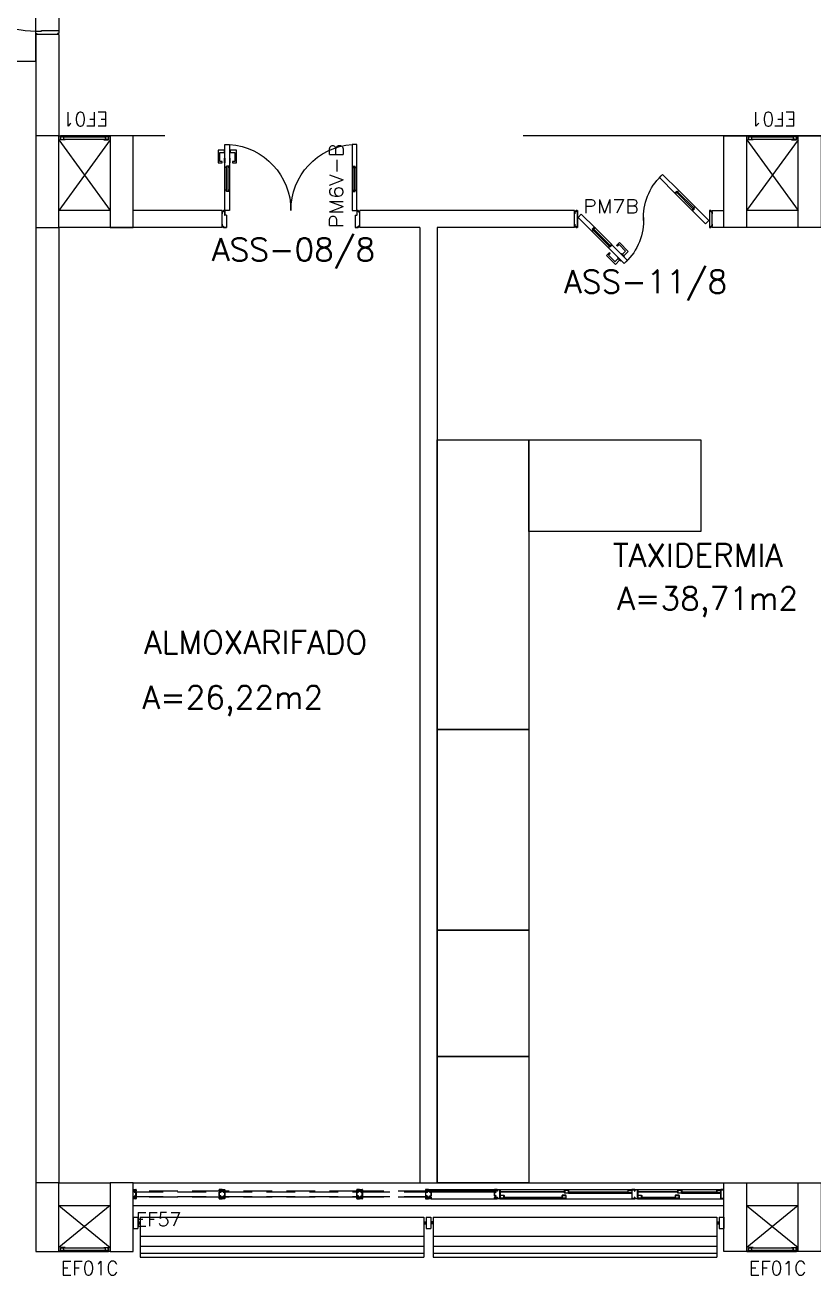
# Model space of a CAD drawing. Header units: millimetres. Extents: x 2046 to 2564, y 885 to 1120.
# Drawn here: x 2228.77 to 2235.64, y 921.45 to 932.34 of the extents above; entities that cross this region are included whole.
import ezdxf

# ---------------------------------------------------------------- set-up
doc = ezdxf.new("R2010")
doc.units = ezdxf.units.MM
doc.header["$LTSCALE"] = 10
doc.linetypes.add('DASHDOT2', pattern=[0.5, 0.25, -0.125, 0, -0.125])
doc.linetypes.add('HIDDEN', pattern=[0.375, 0.25, -0.125])
for name, color, linetype in [('AR-ALV', 2, 'Continuous'), ('AR-BANCADAS', 1, 'Continuous'), ('AR-BRISES', 2, 'Continuous'), ('AR-CORRIMAO-V', 52, 'Continuous'), ('AR-DASH', 1, 'DASHDOT2'), ('AR-ESCADA', 2, 'Continuous'), ('AR-ESQ', 1, 'Continuous'), ('AR-ESTC', 3, 'Continuous'), ('AR-PEITORIL', 1, 'Continuous'), ('AR-PF-maçaneta', 1, 'Continuous'), ('AR-PF-mov', 1, 'Continuous'), ('AR-PF-pm1', 2, 'Continuous'), ('AR-PF-soleira', 1, 'Continuous'), ('AR-PISO', 1, 'Continuous'), ('AR-PORTA', 1, 'Continuous'), ('AR-PROJ', 1, 'HIDDEN'), ('AR-SHAFT', 1, 'Continuous'), ('BC- VISTA', 1, 'Continuous'), ('BR-LINHAS', 1, 'Continuous'), ('BR-MONTANTE', 242, 'Continuous'), ('BR-PAINEL', 1, 'Continuous'), ('BR-SUPORTE', 1, 'Continuous'), ('DT-ESQ-CHAPA DOBRADA-V', 2, 'Continuous'), ('DT-ESQ-MARCO-V', 1, 'Continuous'), ('DT-ESQ-PERFIL CADEIRA-C', 2, 'Continuous'), ('DT-ESQ-PERFIL CADEIRA-V', 1, 'Continuous'), ('DT-ESQ-PERFIL U-C', 2, 'Continuous'), ('DT-ESQ-PERFIL U-V', 1, 'Continuous'), ('DT-ESQ-VENEZIANA-C', 1, 'Continuous'), ('DT-ESQ-VENEZIANA-V', 1, 'Continuous'), ('DT-ESQ-VIDRO-C', 2, 'Continuous'), ('DT-ESQ-VIDRO-PROJ', 1, 'HIDDEN'), ('DT-TXTESQ', 2, 'Continuous'), ('DT-TXTMOD', 1, 'Continuous'), ('ENDEREÇO', 2, 'Continuous'), ('maçaneta', 1, 'Continuous'), ('mov', 1, 'Continuous'), ('PM-PERFIL U-C', 2, 'Continuous'), ('PM-TXT', 2, 'Continuous'), ('PM-VIDRO', 2, 'Continuous'), ('pm1', 2, 'Continuous'), ('pm2', 1, 'Continuous'), ('TEXTO', 2, 'Continuous'), ('Área', 2, 'Continuous')]:
    doc.layers.add(name, color=color, linetype=linetype)
doc.styles.add('S10', font='simplex.shx', dxfattribs={"height": 0.1})
doc.styles.add('S12', font='simplex.shx', dxfattribs={"width": 1.1, "height": 0.12})
doc.styles.add('UNB-100', font='simplex.shx', dxfattribs={"height": 0.2})
doc.styles.add('UNB1-100', font='simplex.shx', dxfattribs={"height": 0.2})

# ---------------------------------------------------------------- blocks, each defined once
blk = doc.blocks.new('ES-2P-1PAV-E')
for q in [(-2.95, -0.975), (-2.75, -1.575)]:
    blk.add_line((-2.75, -0.975), q)
at = {"layer": 'AR-CORRIMAO-V'}
for p, q in [((-6.35, -0.775), (-6.35, -2.018)), ((-6.3, -0.775), (-6.3, -2.048)), ((-4.8, -0.9), (-4.8, -0.775)), ((-4.8, -2.855), (-4.8, -0.9))]:
    blk.add_line(p, q, dxfattribs=at)
for centre in [(-6.325, -0.775), (-4.775, -0.775)]:
    blk.add_arc(centre, 0.025, 0, 180, dxfattribs=at)
at = {"layer": 'AR-DASH'}
for p, q in [((-5.578, -2.47), (-6.569, -1.89)), ((-5.578, -2.418), (-5.578, -2.47)), ((-5.462, -2.596), (-5.578, -2.418)), ((-4.649, -2.931), (-5.48, -2.516)), ((-5.48, -2.516), (-5.462, -2.596))]:
    blk.add_line(p, q, dxfattribs=at)
at = {"layer": 'AR-ESTC'}
for p, q in [((-2.75, -1.575), (-2.95, -1.575)), ((-4.75, -3.9), (-4.55, -3.9))]:
    blk.add_line(p, q, dxfattribs=at)
for points in [[(-4.55, -1.35), (-4.55, -1.32), (-4.55, -0.775), (-4.75, -0.775), (-4.75, -1.32), (-4.75, -1.35), (-4.75, -3.9), (-4.55, -3.9)], [(-2.75, -0.975), (-2.95, -0.975), (-2.95, -1.575), (-2.75, -1.575)]]:
    blk.add_lwpolyline(points, close=True, dxfattribs=at)
at = {"layer": 'AR-PISO'}
for p, q in [((-6.35, 0.775), (0, 0.775)), ((-6.35, 0.775), (-6.35, -0.775)), ((0, -0.775), (0, 0.775)), ((-4.55, -0.775), (0, -0.775)), ((-4.8, -0.9), (-6.3, -0.9)), ((-4.8, -1.2), (-6.3, -1.2)), ((-4.8, -1.5), (-6.3, -1.5)), ((-4.8, -1.8), (-6.3, -1.8)), ((-4.8, -2.1), (-6.21, -2.1)), ((-4.8, -2.4), (-5.697, -2.4)), ((-4.8, -2.7), (-5.111, -2.7))]:
    blk.add_line(p, q, dxfattribs=at)
at = {"layer": 'AR-PROJ'}
for p, q in [((-4.5, -3.9), (-4.5, -0.775)), ((-3, -0.775), (-3, -5.55)), ((-2.95, -0.775), (-2.95, -5.6)), ((-4.5, -0.9), (-3, -0.9)), ((-4.5, -1.2), (-3, -1.2)), ((-4.5, -1.5), (-3, -1.5)), ((-4.5, -1.8), (-3, -1.8)), ((-6.35, -2.018), (-6.35, -5.6)), ((-6.3, -2.048), (-6.3, -5.55)), ((-6.21, -2.1), (-6.3, -2.1)), ((-4.5, -2.1), (-3, -2.1)), ((-5.697, -2.4), (-6.3, -2.4)), ((-4.5, -2.4), (-3, -2.4)), ((-5.111, -2.7), (-6.3, -2.7)), ((-4.5, -2.7), (-3, -2.7)), ((-4.8, -3.9), (-4.8, -2.855)), ((-4.8, -3), (-6.3, -3)), ((-4.5, -3), (-3, -3)), ((-4.8, -3.3), (-6.3, -3.3)), ((-4.5, -3.3), (-3, -3.3)), ((-4.8, -3.6), (-6.3, -3.6)), ((-4.5, -3.6), (-3, -3.6)), ((-4.8, -3.9), (-6.3, -3.9)), ((-4.8, -3.9), (-4.8, -4.025)), ((-4.75, -3.9), (-4.75, -4.025)), ((-4.55, -3.9), (-4.55, -4.025)), ((-4.5, -3.9), (-4.5, -4.025)), ((-4.5, -3.9), (-3, -3.9)), ((-6.3, -5.55), (-3, -5.55)), ((-6.35, -5.6), (-2.95, -5.6))]:
    blk.add_line(p, q, dxfattribs=at)
for centre in [(-4.775, -4.025), (-4.525, -4.025)]:
    blk.add_arc(centre, 0.025, 180, 0, dxfattribs=at)
blk = doc.blocks.new('pcf-alv-01p-dir')
at = {"layer": 'AR-PF-maçaneta'}
blk.add_line((0.83, 0.342), (0.83, 0.957), dxfattribs=at)
for points in [[(0.83, 0.357), (0.87, 0.357), (0.87, 0.342), (0.81, 0.342), (0.81, 0.957), (0.87, 0.957), (0.87, 0.942), (0.83, 0.942)], [(0.87, 0.957), (0.855, 0.957), (0.855, 0.962), (0.865, 0.967), (0.88, 0.967), (0.88, 0.932), (0.865, 0.932), (0.855, 0.937), (0.855, 0.942), (0.87, 0.942)], [(0.87, 0.342), (0.855, 0.342), (0.855, 0.337), (0.865, 0.332), (0.88, 0.332), (0.88, 0.367), (0.865, 0.367), (0.855, 0.362), (0.855, 0.357), (0.87, 0.357)]]:
    blk.add_lwpolyline(points, dxfattribs=at)
at = {"layer": 'AR-PF-mov'}
blk.add_arc((0.93, 0.2), 0.9, 90, 180, dxfattribs=at)
at = {"layer": 'AR-PF-pm1'}
for p, q in [((0, 0.01), (0, 0.19)), ((0.01, 0.19), (0, 0.19)), ((0.01, 0.2), (0.03, 0.2)), ((0.01, 0.2), (0.01, 0.19)), ((0.03, 0.2), (0.03, 0.15)), ((0.03, 0.15), (0.035, 0.15)), ((0.035, 0.15), (0.035, 0)), ((0.93, 0.15), (0.925, 0.15)), ((0.925, 0.15), (0.925, 0)), ((0.95, 0.2), (0.93, 0.2)), ((0.93, 0.2), (0.93, 0.15)), ((0.95, 0.2), (0.95, 0.19)), ((0.95, 0.19), (0.96, 0.19)), ((0.96, 0.01), (0.96, 0.19)), ((0.01, 0.01), (0, 0.01)), ((0.01, 0), (0.01, 0.01)), ((0.035, 0), (0.01, 0)), ((0.925, 0), (0.95, 0)), ((0.95, 0), (0.95, 0.01)), ((0.95, 0.01), (0.96, 0.01))]:
    blk.add_line(p, q, dxfattribs=at)
blk.add_lwpolyline([(0.925, 0.2), (0.93, 0.2), (0.93, 1.1), (0.88, 1.1), (0.88, 0.2)], dxfattribs=at)
at = {"layer": 'AR-PF-soleira'}
blk.add_line((0.925, 0), (0.035, 0), dxfattribs=at)
at = {"layer": 'PM-TXT', "style": 'S12', "width": 1.1}
blk.add_attdef('PF', (0.219, 0.685), '', height=0.12, dxfattribs=at)
at = {"layer": 'PM-TXT', "style": 'S12', "width": 1.1, "flags": 1}
for tag, p in [('LARGURA', (0.219, 0.485)), ('ALVENARIA-GESSO', (0.219, 0.285)), ('VISOR', (0.219, 0.085)), ('FERRAGEM', (0.219, -0.115))]:
    blk.add_attdef(tag, p, '', height=0.12, dxfattribs=at)
blk = doc.blocks.new('BR-MODULO1')
at = {"layer": 'BR-LINHAS'}
for p, q in [((0.06, -0.265), (2.535, -0.265)), ((2.615, -0.265), (5.09, -0.265)), ((0.06, -0.352), (2.535, -0.352)), ((0.06, -0.415), (2.535, -0.415)), ((2.615, -0.352), (5.09, -0.352)), ((2.615, -0.415), (5.09, -0.415))]:
    blk.add_line(p, q, dxfattribs=at)
at = {"layer": 'BR-MONTANTE'}
for p, q in [((0, -0.1), (0, -0.2)), ((0, -0.1), (0.04, -0.1)), ((0.04, -0.1), (0.04, -0.2)), ((2.555, -0.1), (2.595, -0.1)), ((2.555, -0.1), (2.555, -0.2)), ((2.595, -0.1), (2.595, -0.2)), ((5.11, -0.1), (5.11, -0.2)), ((5.11, -0.1), (5.15, -0.1)), ((5.15, -0.1), (5.15, -0.2)), ((0, -0.2), (0.04, -0.2)), ((2.555, -0.2), (2.595, -0.2)), ((5.11, -0.2), (5.15, -0.2))]:
    blk.add_line(p, q, dxfattribs=at)
at = {"layer": 'BR-PAINEL'}
for p, q in [((0.06, -0.1), (2.535, -0.1)), ((0.06, -0.1), (0.06, -0.45)), ((2.535, -0.1), (2.535, -0.45)), ((2.615, -0.1), (2.615, -0.45)), ((2.615, -0.1), (5.09, -0.1)), ((5.09, -0.1), (5.09, -0.45)), ((0.06, -0.45), (2.535, -0.45)), ((2.615, -0.45), (5.09, -0.45))]:
    blk.add_line(p, q, dxfattribs=at)
at = {"layer": 'BR-SUPORTE'}
for p, q in [((0.04, -0.14), (0.06, -0.14)), ((0.04, -0.16), (0.06, -0.16)), ((0.05, -0.14), (0.05, -0.16)), ((2.535, -0.14), (2.555, -0.14)), ((2.535, -0.16), (2.555, -0.16)), ((2.545, -0.14), (2.545, -0.16)), ((2.615, -0.14), (2.595, -0.14)), ((2.615, -0.16), (2.595, -0.16)), ((2.605, -0.14), (2.605, -0.16)), ((5.09, -0.14), (5.11, -0.14)), ((5.09, -0.16), (5.11, -0.16)), ((5.1, -0.14), (5.1, -0.16))]:
    blk.add_line(p, q, dxfattribs=at)
blk = doc.blocks.new('BCL14')
at = {"layer": 'BC- VISTA'}
blk.add_lwpolyline([(0.8, 0), (0.8, -1.5), (0, -1.5), (0, 0)], close=True, dxfattribs=at)
blk = doc.blocks.new('BCP19')
at = {"layer": 'BC- VISTA'}
blk.add_lwpolyline([(0.8, 0), (0.8, -2.525), (0, -2.525), (0, 0)], close=True, dxfattribs=at)
blk = doc.blocks.new('BCP16')
at = {"layer": 'BC- VISTA'}
blk.add_lwpolyline([(0.8, 0), (0.8, -1.75), (0, -1.75), (0, 0)], close=True, dxfattribs=at)
blk = doc.blocks.new('BCP08')
at = {"layer": 'BC- VISTA'}
blk.add_lwpolyline([(0.8, 0), (0.8, -1.1), (0, -1.1), (0, 0)], close=True, dxfattribs=at)
blk = doc.blocks.new('EF57-P')
at = {"layer": 'DT-ESQ-CHAPA DOBRADA-V', "ltscale": 0.1}
for p, q in [((3.2, -0.077), (3.761, -0.077)), ((3.2, -0.08), (3.761, -0.08)), ((4.4, -0.077), (4.749, -0.077)), ((4.4, -0.08), (4.749, -0.08))]:
    blk.add_line(p, q, dxfattribs=at)
at = {"layer": 'DT-ESQ-MARCO-V', "ltscale": 0.1}
for p, q in [((2.598, -0.06), (3.151, -0.06)), ((2.598, -0.14), (3.151, -0.14))]:
    blk.add_line(p, q, dxfattribs=at)
at = {"layer": 'DT-ESQ-PERFIL CADEIRA-C', "ltscale": 0.1}
for p, q in [((3.763, -0.088), (3.81, -0.088)), ((4.35, -0.088), (4.301, -0.088)), ((4.751, -0.088), (4.797, -0.088)), ((5.125, -0.088), (5.076, -0.088)), ((3.2, -0.134), (3.248, -0.134)), ((3.773, -0.134), (3.726, -0.134)), ((4.4, -0.134), (4.448, -0.134)), ((4.76, -0.134), (4.714, -0.134))]:
    blk.add_line(p, q, dxfattribs=at)
for points in [[(3.81, -0.087, -1), (3.81, -0.09), (3.763, -0.09, -0.414214), (3.761, -0.088), (3.761, -0.067, -0.414214), (3.763, -0.065), (3.795, -0.065, -0.414214), (3.796, -0.067), (3.796, -0.087)], [(3.796, -0.088, -0.198913), (3.795, -0.088, -0.198913), (3.795, -0.087), (3.795, -0.067, 0.414214), (3.794, -0.067), (3.763, -0.067, 0.414214), (3.763, -0.067), (3.763, -0.088, 0.414214), (3.763, -0.088)], [(4.301, -0.09), (4.35, -0.09), (4.35, -0.088), (4.315, -0.088, 0.198912), (4.316, -0.088, 0.198913), (4.316, -0.087), (4.316, -0.067, -0.414214), (4.317, -0.067), (4.35, -0.067), (4.35, -0.065), (4.316, -0.065, 0.414214), (4.315, -0.067), (4.315, -0.078), (4.315, -0.08), (4.315, -0.087), (4.301, -0.087, 1)], [(4.797, -0.087, -1), (4.797, -0.09), (4.751, -0.09, -0.414214), (4.749, -0.088), (4.749, -0.067, -0.414214), (4.751, -0.065), (4.782, -0.065, -0.414214), (4.784, -0.067), (4.784, -0.087)], [(4.784, -0.088, -0.198913), (4.783, -0.088, -0.198913), (4.782, -0.087), (4.782, -0.067, 0.414214), (4.782, -0.067), (4.751, -0.067, 0.414214), (4.75, -0.067), (4.75, -0.088, 0.414214), (4.751, -0.088)], [(5.076, -0.09), (5.125, -0.09), (5.125, -0.088), (5.09, -0.088, 0.198912), (5.091, -0.088, 0.198913), (5.091, -0.087), (5.091, -0.067, -0.414214), (5.092, -0.067), (5.125, -0.067), (5.125, -0.065), (5.091, -0.065, 0.414214), (5.09, -0.067), (5.09, -0.078), (5.09, -0.08), (5.09, -0.087), (5.076, -0.087, 1)], [(3.248, -0.135), (3.2, -0.135), (3.2, -0.134), (3.235, -0.134, -0.198912), (3.234, -0.133, -0.198913), (3.233, -0.132), (3.233, -0.112, 0.414214), (3.233, -0.112), (3.2, -0.112), (3.2, -0.11), (3.233, -0.11, -0.414214), (3.235, -0.112), (3.235, -0.124), (3.235, -0.125), (3.235, -0.132), (3.248, -0.132, -1)], [(3.726, -0.132, 1), (3.726, -0.135), (3.773, -0.135, 0.414214), (3.775, -0.133), (3.775, -0.112, 0.414214), (3.773, -0.11), (3.741, -0.11, 0.414214), (3.74, -0.112), (3.74, -0.132)], [(3.74, -0.134, 0.198913), (3.741, -0.133, 0.198913), (3.741, -0.132), (3.741, -0.112, -0.414214), (3.742, -0.112), (3.773, -0.112, -0.414214), (3.773, -0.112), (3.773, -0.133, -0.414214), (3.773, -0.134)], [(4.448, -0.135), (4.4, -0.135), (4.4, -0.134), (4.435, -0.134, -0.198912), (4.434, -0.133, -0.198913), (4.433, -0.132), (4.433, -0.112, 0.414214), (4.433, -0.112), (4.4, -0.112), (4.4, -0.11), (4.433, -0.11, -0.414214), (4.435, -0.112), (4.435, -0.124), (4.435, -0.125), (4.435, -0.132), (4.448, -0.132, -1)], [(4.714, -0.132, 1), (4.714, -0.135), (4.76, -0.135, 0.414214), (4.762, -0.133), (4.762, -0.112, 0.414214), (4.76, -0.11), (4.729, -0.11, 0.414214), (4.727, -0.112), (4.727, -0.132)], [(4.727, -0.134, 0.198913), (4.729, -0.133, 0.198913), (4.729, -0.132), (4.729, -0.112, -0.414214), (4.729, -0.112), (4.76, -0.112, -0.414214), (4.761, -0.112), (4.761, -0.133, -0.414214), (4.76, -0.134)]]:
    blk.add_lwpolyline(points, format="xyb", close=True, dxfattribs=at)
at = {"layer": 'DT-ESQ-PERFIL CADEIRA-V', "ltscale": 0.1}
for p, q in [((3.795, -0.09), (4.301, -0.09)), ((4.782, -0.09), (5.076, -0.09)), ((3.248, -0.135), (3.726, -0.135)), ((4.448, -0.135), (4.714, -0.135))]:
    blk.add_line(p, q, dxfattribs=at)
at = {"layer": 'DT-ESQ-PERFIL U-C', "ltscale": 0.1}
for points in [[(2.6, -0.129), (2.6, -0.139, -0.414214), (2.598, -0.14), (2.576, -0.14, -0.414214), (2.575, -0.139), (2.575, -0.125), (2.576, -0.125), (2.576, -0.138, 0.414214), (2.577, -0.139), (2.598, -0.139, 0.414214), (2.598, -0.138), (2.598, -0.129), (2.585, -0.129, -0.414214), (2.584, -0.127), (2.584, -0.117, -0.414214), (2.585, -0.116), (2.598, -0.116), (2.598, -0.084), (2.585, -0.084, -0.414214), (2.584, -0.083), (2.584, -0.073, -0.414214), (2.585, -0.071), (2.598, -0.071), (2.598, -0.062, 0.414214), (2.598, -0.062), (2.577, -0.062, 0.414214), (2.576, -0.062), (2.576, -0.075), (2.575, -0.075), (2.575, -0.062, -0.414214), (2.576, -0.06), (2.598, -0.06, -0.414214), (2.6, -0.062), (2.6, -0.071, -0.414214), (2.598, -0.073), (2.585, -0.073), (2.585, -0.083), (2.598, -0.083), (2.598, -0.083, -0.414214), (2.6, -0.084), (2.6, -0.116, -0.414214), (2.598, -0.117), (2.598, -0.117), (2.585, -0.117), (2.585, -0.127), (2.598, -0.127, -0.414214)], [(3.15, -0.129), (3.15, -0.139, 0.414214), (3.151, -0.14), (3.173, -0.14, 0.414214), (3.175, -0.139), (3.175, -0.125), (3.173, -0.125), (3.173, -0.138, -0.414214), (3.173, -0.139), (3.152, -0.139, -0.414214), (3.151, -0.138), (3.151, -0.129), (3.164, -0.129, 0.414214), (3.166, -0.127), (3.166, -0.117, 0.414214), (3.164, -0.116), (3.151, -0.116), (3.151, -0.084), (3.164, -0.084, 0.414214), (3.166, -0.083), (3.166, -0.073, 0.414214), (3.164, -0.071), (3.151, -0.071), (3.151, -0.062, -0.414214), (3.152, -0.062), (3.173, -0.062, -0.414214), (3.173, -0.062), (3.173, -0.075), (3.175, -0.075), (3.175, -0.062, 0.414214), (3.173, -0.06), (3.151, -0.06, 0.414214), (3.15, -0.062), (3.15, -0.071, 0.414214), (3.151, -0.073), (3.164, -0.073), (3.164, -0.083), (3.151, -0.083), (3.151, -0.083, 0.414214), (3.15, -0.084), (3.15, -0.116, 0.414214), (3.151, -0.117), (3.151, -0.117), (3.164, -0.117), (3.164, -0.127), (3.151, -0.127, 0.414214)], [(3.175, -0.062, -0.414214), (3.176, -0.06), (3.198, -0.06, -0.414214), (3.2, -0.062), (3.2, -0.139, -0.414214), (3.198, -0.14), (3.176, -0.14, -0.414214), (3.175, -0.139), (3.175, -0.125), (3.176, -0.125), (3.176, -0.138, 0.414214), (3.177, -0.139), (3.198, -0.139, 0.414214), (3.198, -0.138), (3.198, -0.062, 0.414214), (3.198, -0.062), (3.177, -0.062, 0.414214), (3.176, -0.062), (3.176, -0.075), (3.175, -0.075)], [(4.375, -0.062, 0.414214), (4.373, -0.06), (4.351, -0.06, 0.414214), (4.35, -0.062), (4.35, -0.139, 0.414214), (4.351, -0.14), (4.373, -0.14, 0.414214), (4.375, -0.139), (4.375, -0.125), (4.373, -0.125), (4.373, -0.138, -0.414214), (4.373, -0.139), (4.352, -0.139, -0.414214), (4.351, -0.138), (4.351, -0.062, -0.414214), (4.352, -0.062), (4.373, -0.062, -0.414214), (4.373, -0.062), (4.373, -0.075), (4.375, -0.075)], [(4.375, -0.062, -0.414214), (4.376, -0.06), (4.398, -0.06, -0.414214), (4.4, -0.062), (4.4, -0.139, -0.414214), (4.398, -0.14), (4.376, -0.14, -0.414214), (4.375, -0.139), (4.375, -0.125), (4.376, -0.125), (4.376, -0.138, 0.414214), (4.377, -0.139), (4.398, -0.139, 0.414214), (4.398, -0.138), (4.398, -0.062, 0.414214), (4.398, -0.062), (4.377, -0.062, 0.414214), (4.376, -0.062), (4.376, -0.075), (4.375, -0.075)], [(5.15, -0.062, 0.414214), (5.148, -0.06), (5.126, -0.06, 0.414214), (5.125, -0.062), (5.125, -0.139, 0.414214), (5.126, -0.14), (5.148, -0.14, 0.414214), (5.15, -0.139), (5.15, -0.125), (5.148, -0.125), (5.148, -0.138, -0.414214), (5.148, -0.139), (5.127, -0.139, -0.414214), (5.126, -0.138), (5.126, -0.062, -0.414214), (5.127, -0.062), (5.148, -0.062, -0.414214), (5.148, -0.062), (5.148, -0.075), (5.15, -0.075)]]:
    blk.add_lwpolyline(points, format="xyb", close=True, dxfattribs=at)
at = {"layer": 'DT-ESQ-PERFIL U-V', "ltscale": 0.1}
for p, q in [((3.198, -0.06), (4.351, -0.06)), ((4.398, -0.06), (5.126, -0.06)), ((3.198, -0.14), (4.351, -0.14)), ((4.398, -0.14), (5.126, -0.14))]:
    blk.add_line(p, q, dxfattribs=at)
at = {"layer": 'DT-ESQ-VIDRO-C', "ltscale": 0.1}
for points in [[(3.162, -0.081), (3.162, -0.075), (2.587, -0.075), (2.587, -0.081)], [(4.312, -0.085), (4.312, -0.082), (3.799, -0.082), (3.799, -0.085)], [(5.087, -0.085), (5.087, -0.082), (4.786, -0.082), (4.786, -0.085)], [(3.238, -0.13), (3.238, -0.127), (3.737, -0.127), (3.737, -0.13)], [(4.438, -0.13), (4.438, -0.127), (4.724, -0.127), (4.724, -0.13)]]:
    blk.add_lwpolyline(points, close=True, dxfattribs=at)
at = {"layer": 'DT-ESQ-VIDRO-PROJ', "ltscale": 0.1}
for points in [[(0.025, -0.129), (0.025, -0.139, -0.414214), (0.023, -0.14), (0.001, -0.14, -0.414214), (0, -0.139), (0, -0.125), (0.001, -0.125), (0.001, -0.138, 0.414214), (0.002, -0.139), (0.023, -0.139, 0.414214), (0.023, -0.138), (0.023, -0.129), (0.01, -0.129, -0.414214), (0.009, -0.127), (0.009, -0.117, -0.414214), (0.01, -0.116), (0.023, -0.116), (0.023, -0.084), (0.01, -0.084, -0.414214), (0.009, -0.083), (0.009, -0.073, -0.414214), (0.01, -0.071), (0.023, -0.071), (0.023, -0.062, 0.414214), (0.023, -0.062), (0.002, -0.062, 0.414214), (0.001, -0.062), (0.001, -0.075), (0, -0.075), (0, -0.062, -0.414214), (0.001, -0.06), (0.023, -0.06, -0.414214), (0.025, -0.062), (0.025, -0.071, -0.414214), (0.023, -0.073), (0.01, -0.073), (0.01, -0.083), (0.023, -0.083), (0.023, -0.083, -0.414214), (0.025, -0.084), (0.025, -0.116, -0.414214), (0.023, -0.117), (0.023, -0.117), (0.01, -0.117), (0.01, -0.127), (0.023, -0.127, -0.414214)], [(0.75, -0.129), (0.75, -0.139, 0.414214), (0.751, -0.14), (0.773, -0.14, 0.414214), (0.775, -0.139), (0.775, -0.125), (0.773, -0.125), (0.773, -0.138, -0.414214), (0.773, -0.139), (0.752, -0.139, -0.414214), (0.751, -0.138), (0.751, -0.129), (0.765, -0.129, 0.414214), (0.766, -0.127), (0.766, -0.117, 0.414214), (0.765, -0.116), (0.751, -0.116), (0.751, -0.084), (0.765, -0.084, 0.414214), (0.766, -0.083), (0.766, -0.073, 0.414214), (0.765, -0.071), (0.751, -0.071), (0.751, -0.062, -0.414214), (0.752, -0.062), (0.773, -0.062, -0.414214), (0.773, -0.062), (0.773, -0.075), (0.775, -0.075), (0.775, -0.062, 0.414214), (0.773, -0.06), (0.751, -0.06, 0.414214), (0.75, -0.062), (0.75, -0.071, 0.414214), (0.751, -0.073), (0.765, -0.073), (0.765, -0.083), (0.751, -0.083), (0.751, -0.083, 0.414214), (0.75, -0.084), (0.75, -0.116, 0.414214), (0.751, -0.117), (0.751, -0.117), (0.765, -0.117), (0.765, -0.127), (0.751, -0.127, 0.414214)], [(0.8, -0.129), (0.8, -0.139, -0.414214), (0.798, -0.14), (0.776, -0.14, -0.414214), (0.775, -0.139), (0.775, -0.125), (0.776, -0.125), (0.776, -0.138, 0.414214), (0.777, -0.139), (0.798, -0.139, 0.414214), (0.798, -0.138), (0.798, -0.129), (0.785, -0.129, -0.414214), (0.784, -0.127), (0.784, -0.117, -0.414214), (0.785, -0.116), (0.798, -0.116), (0.798, -0.084), (0.785, -0.084, -0.414214), (0.784, -0.083), (0.784, -0.073, -0.414214), (0.785, -0.071), (0.798, -0.071), (0.798, -0.062, 0.414214), (0.798, -0.062), (0.777, -0.062, 0.414214), (0.776, -0.062), (0.776, -0.075), (0.775, -0.075), (0.775, -0.062, -0.414214), (0.776, -0.06), (0.798, -0.06, -0.414214), (0.8, -0.062), (0.8, -0.071, -0.414214), (0.798, -0.073), (0.785, -0.073), (0.785, -0.083), (0.798, -0.083), (0.798, -0.083, -0.414214), (0.8, -0.084), (0.8, -0.116, -0.414214), (0.798, -0.117), (0.798, -0.117), (0.785, -0.117), (0.785, -0.127), (0.798, -0.127, -0.414214)], [(1.95, -0.129), (1.95, -0.139, 0.414214), (1.951, -0.14), (1.973, -0.14, 0.414214), (1.975, -0.139), (1.975, -0.125), (1.973, -0.125), (1.973, -0.138, -0.414214), (1.973, -0.139), (1.952, -0.139, -0.414214), (1.951, -0.138), (1.951, -0.129), (1.965, -0.129, 0.414214), (1.966, -0.127), (1.966, -0.117, 0.414214), (1.965, -0.116), (1.951, -0.116), (1.951, -0.084), (1.965, -0.084, 0.414214), (1.966, -0.083), (1.966, -0.073, 0.414214), (1.965, -0.071), (1.951, -0.071), (1.951, -0.062, -0.414214), (1.952, -0.062), (1.973, -0.062, -0.414214), (1.973, -0.062), (1.973, -0.075), (1.975, -0.075), (1.975, -0.062, 0.414214), (1.973, -0.06), (1.951, -0.06, 0.414214), (1.95, -0.062), (1.95, -0.071, 0.414214), (1.951, -0.073), (1.965, -0.073), (1.965, -0.083), (1.951, -0.083), (1.951, -0.083, 0.414214), (1.95, -0.084), (1.95, -0.116, 0.414214), (1.951, -0.117), (1.951, -0.117), (1.965, -0.117), (1.965, -0.127), (1.951, -0.127, 0.414214)], [(2, -0.129), (2, -0.139, -0.414214), (1.998, -0.14), (1.976, -0.14, -0.414214), (1.975, -0.139), (1.975, -0.125), (1.976, -0.125), (1.976, -0.138, 0.414214), (1.977, -0.139), (1.998, -0.139, 0.414214), (1.998, -0.138), (1.998, -0.129), (1.985, -0.129, -0.414214), (1.984, -0.127), (1.984, -0.117, -0.414214), (1.985, -0.116), (1.998, -0.116), (1.998, -0.084), (1.985, -0.084, -0.414214), (1.984, -0.083), (1.984, -0.073, -0.414214), (1.985, -0.071), (1.998, -0.071), (1.998, -0.062, 0.414214), (1.998, -0.062), (1.977, -0.062, 0.414214), (1.976, -0.062), (1.976, -0.075), (1.975, -0.075), (1.975, -0.062, -0.414214), (1.976, -0.06), (1.998, -0.06, -0.414214), (2, -0.062), (2, -0.071, -0.414214), (1.998, -0.073), (1.985, -0.073), (1.985, -0.083), (1.998, -0.083), (1.998, -0.083, -0.414214), (2, -0.084), (2, -0.116, -0.414214), (1.998, -0.117), (1.998, -0.117), (1.985, -0.117), (1.985, -0.127), (1.998, -0.127, -0.414214)], [(2.55, -0.129), (2.55, -0.139, 0.414214), (2.551, -0.14), (2.573, -0.14, 0.414214), (2.575, -0.139), (2.575, -0.125), (2.573, -0.125), (2.573, -0.138, -0.414214), (2.573, -0.139), (2.552, -0.139, -0.414214), (2.551, -0.138), (2.551, -0.129), (2.564, -0.129, 0.414214), (2.566, -0.127), (2.566, -0.117, 0.414214), (2.564, -0.116), (2.551, -0.116), (2.551, -0.084), (2.564, -0.084, 0.414214), (2.566, -0.083), (2.566, -0.073, 0.414214), (2.564, -0.071), (2.551, -0.071), (2.551, -0.062, -0.414214), (2.552, -0.062), (2.573, -0.062, -0.414214), (2.573, -0.062), (2.573, -0.075), (2.575, -0.075), (2.575, -0.062, 0.414214), (2.573, -0.06), (2.551, -0.06, 0.414214), (2.55, -0.062), (2.55, -0.071, 0.414214), (2.551, -0.073), (2.564, -0.073), (2.564, -0.083), (2.551, -0.083), (2.551, -0.083, 0.414214), (2.55, -0.084), (2.55, -0.116, 0.414214), (2.551, -0.117), (2.551, -0.117), (2.564, -0.117), (2.564, -0.127), (2.551, -0.127, 0.414214)]]:
    blk.add_lwpolyline(points, format="xyb", close=True, dxfattribs=at)
for points in [[(0.763, -0.081), (0.763, -0.075), (0.012, -0.075), (0.012, -0.081)], [(1.963, -0.081), (1.963, -0.075), (0.787, -0.075), (0.787, -0.081)], [(2.562, -0.081), (2.562, -0.075), (1.987, -0.075), (1.987, -0.081)], [(0.763, -0.119), (0.763, -0.125), (0.012, -0.125), (0.012, -0.119)], [(1.963, -0.119), (1.963, -0.125), (0.787, -0.125), (0.787, -0.119)], [(2.562, -0.119), (2.562, -0.125), (1.987, -0.125), (1.987, -0.119)]]:
    blk.add_lwpolyline(points, close=True, dxfattribs=at)
at = {"layer": 'DT-TXTESQ', "ltscale": 0.1, "style": 'S12'}
blk.add_text('EF57', height=0.12, dxfattribs=at).set_placement((0.023, -0.38))
at = {"layer": 'DT-TXTMOD', "ltscale": 0.1, "style": 'S10', "flags": 3}
for tag, p in [('M01', (0.025, -0.28)), ('M02', (0.325, -0.28)), ('M03', (0.627, -0.28)), ('M04', (0.929, -0.28)), ('M05', (1.231, -0.28)), ('M06', (1.532, -0.28)), ('M07', (1.834, -0.28)), ('M08', (2.136, -0.28)), ('M09', (2.438, -0.28)), ('M10', (2.739, -0.28)), ('M11', (3.041, -0.28)), ('M12', (3.343, -0.28)), ('M13', (3.645, -0.28)), ('M14', (3.946, -0.28)), ('M15', (4.248, -0.28)), ('M16', (4.55, -0.28)), ('M17', (4.852, -0.28))]:
    blk.add_attdef(tag, p, '', height=0.1, dxfattribs=at)
blk = doc.blocks.new('EF01-P')
at = {"layer": 'DT-ESQ-PERFIL CADEIRA-C', "ltscale": 0.1}
for points in [[(0.01, 0.002), (0.01, 0.003), (0.002, 0.003, 1), (0.002, 0), (0.015, 0, 0.414214), (0.016, 0.002), (0.016, 0.033), (0.043, 0.033)], [(0.043, 0.006), (0.018, 0.006), (0.018, 0.016), (0.016, 0.016), (0.016, 0.006, 0.414214), (0.018, 0.005), (0.043, 0.005), (0.056, 0.005, 1), (0.056, 0.008), (0.043, 0.008), (0.043, 0.02), (0.043, 0.032), (0.056, 0.032, 1), (0.056, 0.035), (0.043, 0.035), (0.016, 0.035, 0.414214), (0.015, 0.033), (0.015, 0.002), (0.002, 0.002)], [(0.041, 0.02), (0.041, 0.032, -0.414214), (0.043, 0.033), (0.056, 0.033)], [(0.041, 0.02), (0.041, 0.008, 0.414214), (0.043, 0.006), (0.056, 0.006)], [(0.407, 0.006), (0.432, 0.006), (0.432, 0.016), (0.433, 0.016), (0.433, 0.006, -0.414214), (0.432, 0.005), (0.407, 0.005), (0.394, 0.005, -1), (0.394, 0.008), (0.407, 0.008), (0.407, 0.02), (0.407, 0.032), (0.394, 0.032, -1), (0.394, 0.035), (0.407, 0.035), (0.433, 0.035, -0.414214), (0.435, 0.033), (0.435, 0.002), (0.448, 0.002)], [(0.408, 0.02), (0.408, 0.032, 0.414214), (0.407, 0.033), (0.394, 0.033)], [(0.408, 0.02), (0.408, 0.008, -0.414214), (0.407, 0.006), (0.394, 0.006)], [(0.44, 0.002), (0.44, 0.003), (0.448, 0.003, -1), (0.448, 0), (0.435, 0, -0.414214), (0.433, 0.002), (0.433, 0.033), (0.407, 0.033)]]:
    blk.add_lwpolyline(points, format="xyb", dxfattribs=at)
at = {"layer": 'DT-ESQ-PERFIL CADEIRA-V', "ltscale": 0.1}
blk.add_line((0.015, 0), (0.435, 0), dxfattribs=at)
at = {"layer": 'DT-ESQ-VENEZIANA-C', "ltscale": 0.1}
for p, q in [((0.043, 0.011), (0.407, 0.011)), ((0.043, 0.009), (0.407, 0.009))]:
    blk.add_line(p, q, dxfattribs=at)
at = {"layer": 'DT-ESQ-VENEZIANA-V', "ltscale": 0.1}
blk.add_line((0.043, 0.031), (0.407, 0.031), dxfattribs=at)
at = {"layer": 'DT-TXTESQ', "ltscale": 0.1, "style": 'S12'}
blk.add_text('EF01', height=0.12, dxfattribs=at).set_placement((0.019, -0.205))
at = {"layer": 'DT-TXTMOD', "ltscale": 0.1, "style": 'S10', "flags": 3}
blk.add_attdef('EF01', (0.021, -0.14), '', height=0.1, dxfattribs=at)
blk = doc.blocks.new('PM7B')
at = {"layer": 'maçaneta'}
for points in [[(0.732, -0.208), (0.771, -0.247), (0.785, -0.233), (0.758, -0.206, -0.414214), (0.758, -0.204), (0.813, -0.148), (0.827, -0.162), (0.834, -0.155), (0.81, -0.13)], [(0.806, -0.282), (0.845, -0.321), (0.923, -0.243), (0.898, -0.219), (0.891, -0.226), (0.905, -0.24), (0.849, -0.295, -0.414214), (0.847, -0.295), (0.82, -0.268)], [(0.845, -0.321), (0.806, -0.282), (0.82, -0.268), (0.847, -0.295, 0.414214), (0.849, -0.295), (0.905, -0.24), (0.891, -0.226), (0.898, -0.219), (0.923, -0.243)]]:
    blk.add_lwpolyline(points, format="xyb", close=True, dxfattribs=at)
for points in [[(0.792, -0.226), (0.764, -0.254), (0.767, -0.258), (0.795, -0.229)], [(0.792, -0.226), (0.764, -0.254), (0.767, -0.258), (0.795, -0.229)], [(0.827, -0.261), (0.799, -0.289), (0.795, -0.286), (0.824, -0.258)], [(0.827, -0.261), (0.799, -0.289), (0.795, -0.286), (0.824, -0.258)]]:
    blk.add_lwpolyline(points, close=True, dxfattribs=at)
at = {"layer": 'mov'}
for centre, start, end in [((0.099, 0.089), 356.8029, 46.3992), ((1.101, 0.061), 176.8029, 226.3992)]:
    blk.add_arc(centre, 0.501, start, end, dxfattribs=at)
at = {"layer": 'PM-PERFIL U-C'}
for p, q in [((0, 0.12), (0, 0.139)), ((0.002, 0.12), (0, 0.12)), ((0.001, 0.14), (0.01, 0.14)), ((0.01, 0.138), (0.002, 0.138)), ((0.002, 0.138), (0.002, 0.12)), ((0.01, 0.14), (0.01, 0.149)), ((0.011, 0.15), (0.023, 0.15)), ((0.023, 0.148), (0.012, 0.148)), ((0.012, 0.148), (0.012, 0.14)), ((0.023, 0.148), (0.023, 0.002)), ((0.025, 0.149), (0.025, 0.001)), ((1.175, 0.149), (1.175, 0.001)), ((1.188, 0.15), (1.176, 0.15)), ((1.177, 0.148), (1.188, 0.148)), ((1.177, 0.148), (1.177, 0.002)), ((1.188, 0.148), (1.188, 0.14)), ((1.189, 0.138), (1.198, 0.138)), ((1.19, 0.14), (1.19, 0.149)), ((1.198, 0.14), (1.19, 0.14)), ((1.198, 0.138), (1.198, 0.12)), ((1.198, 0.12), (1.2, 0.12)), ((1.2, 0.12), (1.2, 0.139)), ((0, 0.011), (0, 0.03)), ((0, 0.03), (0.002, 0.03)), ((0.01, 0.01), (0.001, 0.01)), ((0.002, 0.03), (0.002, 0.012)), ((0.002, 0.012), (0.01, 0.012)), ((0.01, 0.001), (0.01, 0.01)), ((0.023, 0), (0.011, 0)), ((0.012, 0.01), (0.012, 0.002)), ((0.012, 0.002), (0.023, 0.002)), ((1.188, 0.002), (1.177, 0.002)), ((1.176, 0), (1.188, 0)), ((1.188, 0.01), (1.188, 0.002)), ((1.198, 0.012), (1.189, 0.012)), ((1.19, 0.01), (1.198, 0.01)), ((1.19, 0.001), (1.19, 0.01)), ((1.198, 0.03), (1.198, 0.012)), ((1.2, 0.03), (1.198, 0.03)), ((1.2, 0.011), (1.2, 0.03))]:
    blk.add_line(p, q, dxfattribs=at)
for centre, start, end in [((0.001, 0.139), 90, 180), ((0.011, 0.149), 90, 180), ((0.01, 0.14), 270, 0), ((0.023, 0.149), 0, 90), ((1.176, 0.149), 90, 180), ((1.188, 0.149), 0, 90), ((1.189, 0.14), 180, 270), ((1.198, 0.139), 0, 90), ((0.001, 0.011), 180, 270), ((0.01, 0.01), 0, 90), ((0.011, 0.001), 180, 270), ((0.023, 0.001), 269.9386, 0), ((1.176, 0.001), 180, 270.0614), ((1.189, 0.01), 90, 180), ((1.188, 0.001), 270, 0), ((1.198, 0.011), 270, 0)]:
    blk.add_arc(centre, 0.0015, start, end, dxfattribs=at)
at = {"layer": 'PM-VIDRO'}
for p, q in [((0.161, 0.171), (0.302, 0.312)), ((0.309, 0.305), (0.168, 0.164)), ((0.891, -0.155), (1.032, -0.014)), ((1.039, -0.021), (0.898, -0.162))]:
    blk.add_line(p, q, dxfattribs=at)
at = {"layer": 'pm1'}
for p, q in [((0.302, 0.312), (0.291, 0.323)), ((0.302, 0.312), (0.309, 0.319)), ((0.327, 0.302), (0.309, 0.319)), ((0.316, 0.312), (0.309, 0.305)), ((0.32, 0.294), (0.309, 0.305)), ((0.327, 0.302), (0.32, 0.294)), ((0.03, 0.061), (0.15, 0.181)), ((0.178, 0.153), (0.058, 0.033)), ((0.15, 0.181), (0.161, 0.171)), ((0.154, 0.164), (0.161, 0.171)), ((0.171, 0.146), (0.154, 0.164)), ((0.168, 0.164), (0.161, 0.157)), ((0.168, 0.164), (0.178, 0.153)), ((0.178, 0.153), (0.171, 0.146)), ((0.058, 0.033), (0.03, 0.061)), ((1.022, -0.003), (1.029, 0.004)), ((1.029, 0.004), (1.046, -0.014)), ((1.032, -0.014), (1.039, -0.007)), ((1.046, -0.014), (1.039, -0.021)), ((0.873, -0.152), (0.88, -0.144)), ((0.873, -0.152), (0.891, -0.169)), ((0.88, -0.144), (0.891, -0.155)), ((0.884, -0.162), (0.891, -0.155)), ((0.898, -0.162), (0.891, -0.169)), ((0.898, -0.162), (0.909, -0.173))]:
    blk.add_line(p, q, dxfattribs=at)
for points in [[(0.291, 0.323), (0.433, 0.464), (0.461, 0.436), (0.32, 0.294)], [(1.032, -0.014), (1.022, -0.003), (1.142, 0.117), (1.17, 0.089), (1.05, -0.031), (1.039, -0.021)], [(0.909, -0.173), (0.767, -0.314), (0.739, -0.286), (0.873, -0.152)]]:
    blk.add_lwpolyline(points, dxfattribs=at)
at = {"layer": 'pm2'}
for p, q in [((0.15, 0.181), (0.291, 0.323)), ((0.32, 0.294), (0.178, 0.153)), ((0.88, -0.144), (1.022, -0.003)), ((1.05, -0.031), (0.909, -0.173))]:
    blk.add_line(p, q, dxfattribs=at)
at = {"layer": 'PM-TXT', "style": 'S12', "width": 1.1}
blk.add_attdef('PM', (0.149, -0.008), '', height=0.12, dxfattribs=at)
blk = doc.blocks.new('marco-d')
at = {"layer": 'DT-ESQ-PERFIL U-C'}
for p, q in [((-0.013, 0), (-0.001, 0)), ((-0.025, -0.03), (-0.025, -0.011)), ((-0.023, -0.03), (-0.025, -0.03)), ((-0.023, -0.01), (-0.015, -0.01)), ((-0.014, -0.012), (-0.023, -0.012)), ((-0.023, -0.012), (-0.023, -0.03)), ((-0.015, -0.01), (-0.015, -0.001)), ((-0.002, -0.002), (-0.013, -0.002)), ((-0.013, -0.002), (-0.013, -0.01)), ((-0.002, -0.041), (-0.002, -0.002)), ((0.013, -0.043), (-0.001, -0.043)), ((0, -0.001), (0, -0.041)), ((0.013, -0.041), (0, -0.041)), ((0.013, -0.043), (0.013, -0.148)), ((0.015, -0.042), (0.015, -0.148)), ((-0.025, -0.138), (-0.025, -0.12)), ((-0.025, -0.12), (-0.023, -0.12)), ((-0.023, -0.12), (-0.023, -0.138)), ((-0.023, -0.138), (-0.014, -0.138)), ((-0.015, -0.14), (-0.023, -0.14)), ((-0.015, -0.148), (-0.015, -0.14)), ((-0.013, -0.139), (-0.013, -0.148)), ((-0.013, -0.148), (0.013, -0.148)), ((0.013, -0.15), (-0.013, -0.15))]:
    blk.add_line(p, q, dxfattribs=at)
for centre, start, end in [((-0.013, -0.001), 90, 180), ((-0.001, -0.001), 360, 90), ((-0.023, -0.011), 90, 180), ((-0.014, -0.01), 270, 0), ((-0.001, -0.041), 180, 270), ((0.013, -0.042), 0, 90), ((-0.023, -0.138), 180, 270), ((-0.013, -0.148), 180, 270), ((-0.014, -0.139), 0, 90), ((0.013, -0.148), 269.9386, 0)]:
    blk.add_arc(centre, 0.0015, start, end, dxfattribs=at)
blk = doc.blocks.new('marco-e')
at = {"layer": 'DT-ESQ-PERFIL U-C'}
for p, q in [((-0.015, -0.043), (-0.015, -0.149)), ((-0.013, -0.041), (0, -0.041)), ((-0.013, -0.043), (0.001, -0.043)), ((-0.013, -0.043), (-0.013, -0.148)), ((0, -0.002), (0, -0.041)), ((0.014, 0), (0.002, 0)), ((0.002, -0.042), (0.002, -0.002)), ((0.002, -0.002), (0.013, -0.002)), ((0.013, -0.002), (0.013, -0.011)), ((0.015, -0.01), (0.015, -0.002)), ((0.024, -0.01), (0.015, -0.01)), ((0.015, -0.012), (0.023, -0.012)), ((0.023, -0.012), (0.023, -0.03)), ((0.023, -0.03), (0.025, -0.03)), ((0.025, -0.03), (0.025, -0.012)), ((0.013, -0.148), (-0.013, -0.148)), ((-0.013, -0.15), (0.014, -0.15)), ((0.013, -0.14), (0.013, -0.148)), ((0.023, -0.138), (0.015, -0.138)), ((0.015, -0.14), (0.024, -0.14)), ((0.015, -0.149), (0.015, -0.14)), ((0.025, -0.12), (0.023, -0.12)), ((0.023, -0.12), (0.023, -0.138)), ((0.025, -0.139), (0.025, -0.12))]:
    blk.add_line(p, q, dxfattribs=at)
for centre, start, end in [((-0.013, -0.043), 90, 180), ((0.002, -0.002), 90, 180), ((0.001, -0.042), 270, 0), ((0.015, -0.011), 180, 270), ((0.014, -0.002), 0, 90), ((0.024, -0.012), 0, 90), ((-0.013, -0.149), 180, 270.0614), ((0.015, -0.14), 90, 180), ((0.014, -0.149), 270, 0), ((0.024, -0.139), 270, 0)]:
    blk.add_arc(centre, 0.0015, start, end, dxfattribs=at)
blk = doc.blocks.new('PM6V-B')
at = {"layer": 'maçaneta'}
for points in [[(1.075, 0.675), (1.13, 0.675), (1.13, 0.655), (1.091, 0.655, 0.414214), (1.09, 0.654), (1.09, 0.575), (1.11, 0.575), (1.11, 0.565), (1.075, 0.565)], [(1.18, 0.675), (1.235, 0.675), (1.235, 0.565), (1.2, 0.565), (1.2, 0.575), (1.22, 0.575), (1.22, 0.654, 0.414214), (1.218, 0.655), (1.18, 0.655)]]:
    blk.add_lwpolyline(points, format="xyb", close=True, dxfattribs=at)
for points in [[(1.13, 0.565), (1.13, 0.605), (1.135, 0.605), (1.135, 0.565)], [(1.18, 0.565), (1.18, 0.605), (1.175, 0.605), (1.175, 0.565)]]:
    blk.add_lwpolyline(points, close=True, dxfattribs=at)
at = {"layer": 'mov'}
for centre, start, end in [((0.025, 0.151), 359.8606, 86.0112), ((1.175, 0.151), 93.9888, 180.1394)]:
    blk.add_arc(centre, 0.575, start, end, dxfattribs=at)
at = {"layer": 'PM-VIDRO'}
for p, q in [((0.04, 0.325), (0.04, 0.525)), ((0.05, 0.525), (0.05, 0.325)), ((1.15, 0.525), (1.15, 0.325)), ((1.16, 0.325), (1.16, 0.525))]:
    blk.add_line(p, q, dxfattribs=at)
at = {"layer": 'pm1'}
for p, q in [((0.04, 0.525), (0.025, 0.525)), ((0.065, 0.535), (0.04, 0.535)), ((0.04, 0.525), (0.04, 0.535)), ((0.05, 0.535), (0.05, 0.525)), ((0.065, 0.525), (0.05, 0.525)), ((0.065, 0.535), (0.065, 0.525)), ((1.135, 0.535), (1.135, 0.525)), ((1.135, 0.535), (1.16, 0.535)), ((1.135, 0.525), (1.15, 0.525)), ((1.15, 0.535), (1.15, 0.525)), ((1.16, 0.525), (1.16, 0.535)), ((1.16, 0.525), (1.175, 0.525)), ((0.04, 0.325), (0.025, 0.325)), ((0.04, 0.315), (0.04, 0.325)), ((0.065, 0.315), (0.04, 0.315)), ((0.065, 0.325), (0.05, 0.325)), ((0.05, 0.325), (0.05, 0.315)), ((0.065, 0.325), (0.065, 0.315)), ((1.135, 0.325), (1.135, 0.315)), ((1.135, 0.325), (1.15, 0.325)), ((1.135, 0.315), (1.16, 0.315)), ((1.15, 0.325), (1.15, 0.315)), ((1.16, 0.315), (1.16, 0.325)), ((1.16, 0.325), (1.175, 0.325))]:
    blk.add_line(p, q, dxfattribs=at)
for points in [[(0.025, 0.525), (0.025, 0.725), (0.065, 0.725), (0.065, 0.525)], [(1.175, 0.525), (1.175, 0.725), (1.135, 0.725), (1.135, 0.525)], [(0.065, 0.325), (0.065, 0.15), (0.025, 0.15), (0.025, 0.325)], [(1.135, 0.325), (1.135, 0.15), (1.175, 0.15), (1.175, 0.325)]]:
    blk.add_lwpolyline(points, dxfattribs=at)
at = {"layer": 'pm2'}
for p, q in [((0.025, 0.325), (0.025, 0.525)), ((0.065, 0.525), (0.065, 0.325)), ((1.135, 0.525), (1.135, 0.325)), ((1.175, 0.325), (1.175, 0.525))]:
    blk.add_line(p, q, dxfattribs=at)
at = {"layer": 'pm1'}
for name, p in [('marco-d', (0.025, 0.15)), ('marco-e', (1.175, 0.15))]:
    blk.add_blockref(name, p, dxfattribs=at)
at = {"layer": 'PM-TXT', "style": 'S12', "width": 1.1}
blk.add_attdef('PM', (0.264, -0.004), '', height=0.12, rotation=90, dxfattribs=at)
blk = doc.blocks.new('EF01C-P')
at = {"layer": 'DT-ESQ-PERFIL CADEIRA-C', "ltscale": 0.1}
for points in [[(0.01, 0.002), (0.01, 0.003), (0.002, 0.003, 1), (0.002, 0), (0.015, 0, 0.414214), (0.016, 0.002), (0.016, 0.033), (0.043, 0.033)], [(0.043, 0.006), (0.018, 0.006), (0.018, 0.016), (0.016, 0.016), (0.016, 0.006, 0.414214), (0.018, 0.005), (0.043, 0.005), (0.056, 0.005, 1), (0.056, 0.008), (0.043, 0.008), (0.043, 0.02), (0.043, 0.032), (0.056, 0.032, 1), (0.056, 0.035), (0.043, 0.035), (0.016, 0.035, 0.414214), (0.015, 0.033), (0.015, 0.002), (0.002, 0.002)], [(0.041, 0.02), (0.041, 0.032, -0.414214), (0.043, 0.033), (0.056, 0.033)], [(0.041, 0.02), (0.041, 0.008, 0.414214), (0.043, 0.006), (0.056, 0.006)], [(0.407, 0.006), (0.432, 0.006), (0.432, 0.016), (0.433, 0.016), (0.433, 0.006, -0.414214), (0.432, 0.005), (0.407, 0.005), (0.394, 0.005, -1), (0.394, 0.008), (0.407, 0.008), (0.407, 0.02), (0.407, 0.032), (0.394, 0.032, -1), (0.394, 0.035), (0.407, 0.035), (0.433, 0.035, -0.414214), (0.435, 0.033), (0.435, 0.002), (0.448, 0.002)], [(0.409, 0.02), (0.409, 0.032, 0.414214), (0.407, 0.033), (0.394, 0.033)], [(0.409, 0.02), (0.409, 0.008, -0.414214), (0.407, 0.006), (0.394, 0.006)], [(0.44, 0.002), (0.44, 0.003), (0.448, 0.003, -1), (0.448, 0), (0.435, 0, -0.414214), (0.433, 0.002), (0.433, 0.033), (0.407, 0.033)]]:
    blk.add_lwpolyline(points, format="xyb", dxfattribs=at)
at = {"layer": 'DT-ESQ-PERFIL CADEIRA-V', "ltscale": 0.1}
blk.add_line((0.015, 0), (0.435, 0), dxfattribs=at)
at = {"layer": 'DT-ESQ-VENEZIANA-C', "ltscale": 0.1}
for p, q in [((0.043, 0.011), (0.407, 0.011)), ((0.043, 0.009), (0.407, 0.009))]:
    blk.add_line(p, q, dxfattribs=at)
at = {"layer": 'DT-ESQ-VENEZIANA-V', "ltscale": 0.1}
blk.add_line((0.043, 0.031), (0.407, 0.031), dxfattribs=at)
at = {"layer": 'DT-TXTESQ', "ltscale": 0.1, "style": 'S12'}
blk.add_text('EF01C', height=0.12, dxfattribs=at).set_placement((0.019, -0.205))
at = {"layer": 'DT-TXTMOD', "ltscale": 0.1, "style": 'S10', "flags": 3}
blk.add_attdef('EF01C', (0.021, -0.14), '', height=0.1, dxfattribs=at)

msp = doc.modelspace()

# ---------------------------------------------------------------- linework, layer by layer
at = {"layer": 'AR-ALV'}
for p, q in [((2228.861, 932.26), (2228.861, 931.377)), ((2229.061, 932.26), (2228.861, 932.26)), ((2229.061, 932.26), (2229.061, 931.377)), ((2229.511, 930.727), (2229.061, 930.727)), ((2230.486, 930.727), (2229.711, 930.727)), ((2230.486, 930.577), (2230.486, 930.727)), ((2231.686, 930.577), (2231.686, 930.727)), ((2233.561, 930.727), (2231.686, 930.727)), ((2233.561, 930.577), (2233.561, 930.727)), ((2235.511, 930.727), (2235.061, 930.727)), ((2228.861, 930.577), (2228.861, 922.252)), ((2230.486, 930.577), (2229.061, 930.577)), ((2229.061, 930.577), (2229.061, 922.252)), ((2232.211, 930.577), (2231.686, 930.577)), ((2232.211, 930.577), (2232.211, 922.252)), ((2232.361, 930.577), (2232.361, 922.252)), ((2233.561, 930.577), (2232.361, 930.577)), ((2235.511, 930.577), (2235.061, 930.577)), ((2229.061, 922.252), (2229.511, 922.252)), ((2232.211, 922.252), (2232.361, 922.252)), ((2235.061, 922.252), (2235.511, 922.252)), ((2229.061, 922.052), (2229.511, 922.052)), ((2235.061, 922.052), (2235.511, 922.052))]:
    msp.add_line(p, q, dxfattribs=at)
msp.add_lwpolyline([(2234.861, 930.577), (2234.761, 930.577), (2234.761, 930.727), (2234.861, 930.727)], dxfattribs=at)
at = {"layer": 'AR-ESTC'}
for points in [[(2229.061, 930.577), (2229.061, 931.377), (2228.861, 931.377), (2228.861, 930.577)], [(2229.711, 930.577), (2229.711, 931.377), (2229.511, 931.377), (2229.511, 930.577)], [(2234.861, 930.577), (2234.861, 931.377), (2235.061, 931.377), (2235.061, 930.577)], [(2235.511, 930.577), (2235.511, 931.377), (2235.711, 931.377), (2235.711, 930.577)], [(2229.061, 921.652), (2229.061, 922.252), (2228.861, 922.252), (2228.861, 921.652)], [(2229.711, 921.652), (2229.711, 922.252), (2229.511, 922.252), (2229.511, 921.652)], [(2234.861, 921.652), (2234.861, 922.252), (2235.061, 922.252), (2235.061, 921.652)], [(2235.511, 921.652), (2235.511, 922.252), (2235.711, 922.252), (2235.711, 921.652)]]:
    msp.add_lwpolyline(points, close=True, dxfattribs=at)
at = {"layer": 'AR-PEITORIL'}
for p, q in [((2229.711, 922.252), (2234.861, 922.252)), ((2229.711, 922.052), (2234.861, 922.052))]:
    msp.add_line(p, q, dxfattribs=at)
at = {"layer": 'AR-PROJ', "ltscale": 2.5}
msp.add_line((2276.861, 931.377), (2229.711, 931.377), dxfattribs=at)
at = {"layer": 'AR-SHAFT'}
for p, q in [((2229.509, 931.342), (2229.061, 930.727)), ((2229.062, 931.342), (2229.511, 930.727)), ((2235.509, 931.342), (2235.061, 930.727)), ((2235.062, 931.342), (2235.511, 930.727)), ((2229.061, 922.052), (2229.509, 921.687)), ((2229.511, 922.052), (2229.062, 921.687)), ((2235.061, 922.052), (2235.509, 921.687)), ((2235.511, 922.052), (2235.062, 921.687))]:
    msp.add_line(p, q, dxfattribs=at)

# ---------------------------------------------------------------- block references
at = {"layer": 'AR-BANCADAS'}
for name, p in [('BCP19', (2232.361, 928.727)), ('BCP16', (2232.361, 926.202)), ('BCP08', (2232.361, 924.452)), ('BCP08', (2232.361, 923.352))]:
    msp.add_blockref(name, p, dxfattribs=at)
at = {"layer": 'AR-BANCADAS', "rotation": 90}
msp.add_blockref('BCL14', (2233.161, 927.927), dxfattribs=at)
at = {"layer": 'AR-BRISES'}
msp.add_blockref('BR-MODULO1', (2229.711, 922.052), dxfattribs=at)
at = {"layer": 'AR-ESCADA'}
msp.add_blockref('ES-2P-1PAV-E', (2228.861, 932.802), dxfattribs=at)
at = {"layer": 'AR-ESQ', "rotation": 180}
for p in [(2229.511, 931.377), (2235.511, 931.377)]:
    msp.add_blockref('EF01-P', p, dxfattribs=at)
at = {"layer": 'AR-ESQ'}
for name, p in [('EF57-P', (2229.711, 922.252)), ('EF01C-P', (2229.061, 921.652)), ('EF01C-P', (2235.061, 921.652))]:
    msp.add_blockref(name, p, dxfattribs=at)
at = {"layer": 'AR-PORTA'}
ref = msp.add_blockref('pcf-alv-01p-dir', (2229.061, 932.26), dxfattribs=dict(at, rotation=90))
ref.add_attrib('PF', 'PCF-D', (2228.142, 932.888), dxfattribs={"layer": 'PM-TXT', "height": 0.12, "style": 'S12', "width": 1.1})
ref = msp.add_blockref('PM6V-B', (2231.686, 930.577), dxfattribs=dict(at, xscale=-1))
ref.add_attrib('PM', 'PM6V-B', (2231.542, 930.574), dxfattribs={"layer": 'PM-TXT', "height": 0.12, "rotation": 90, "style": 'S12', "width": 1.1})
ref = msp.add_blockref('PM7B', (2234.761, 930.577), dxfattribs=dict(at, xscale=-1))
ref.add_attrib('PM', 'PM7B', (2233.635, 930.703), dxfattribs={"layer": 'PM-TXT', "height": 0.12, "style": 'S12', "width": 1.1})

# ---------------------------------------------------------------- texts
at = {"layer": 'ENDEREÇO', "style": 'UNB1-100'}
for s, p in [('ASS-08/8', (2230.398, 930.286)), ('ASS-11/8', (2233.469, 930.007))]:
    msp.add_text(s, height=0.2, dxfattribs=at).set_placement(p)
at = {"layer": 'TEXTO', "style": 'UNB-100'}
for s, p in [('TAXIDERMIA', (2233.895, 927.621)), ('ALMOXARIFADO', (2229.806, 926.861))]:
    msp.add_text(s, height=0.2, dxfattribs=at).set_placement(p)
at = {"layer": 'Área', "style": 'UNB-100'}
for s, p in [('A=38,71m2', (2233.933, 927.245)), ('A=26,22m2', (2229.791, 926.383))]:
    msp.add_text(s, height=0.2, dxfattribs=at).set_placement(p)

doc.saveas('drawing.dxf')
